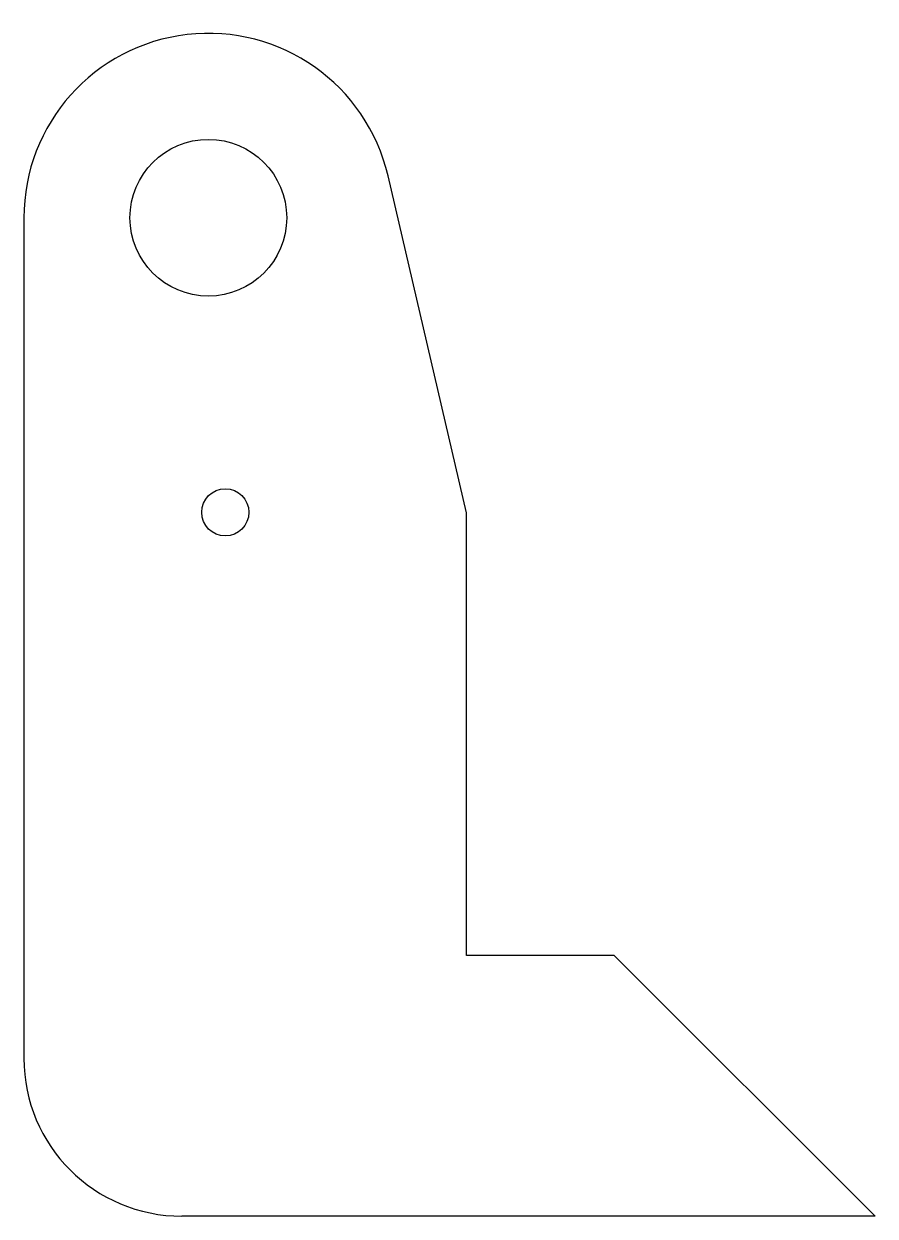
# Model space of a CAD drawing. Extents: x -152 to -6, y -45 to 160.
import ezdxf

# ---------------------------------------------------------------- set-up
doc = ezdxf.new("R2010")
doc.units = 0
doc.layers.get('0').update_dxf_attribs({"linetype": 'continuous'})

# ---------------------------------------------------------------- blocks, each defined once
blk = doc.blocks.new('SHAPE2DVIEW')
at = {"color": 0}
for p, q in [((-76.2, 76.2), (-89.73, 134.21)), ((-76.2, 76.2), (-89.73, 134.21)), ((-76.2, 76.2), (-89.73, 134.21)), ((-76.2, 76.2), (-89.73, 134.21)), ((-152.4, 127), (-152.4, -17.72)), ((-152.4, 127), (-152.4, -17.72)), ((-152.4, 127), (-152.4, -17.72)), ((-152.4, 127), (-152.4, -17.72)), ((-76.2, 0), (-76.2, 76.2)), ((-50.8, 0), (-76.2, 0)), ((-5.9, -44.9), (-50.8, 0)), ((-5.9, -44.9), (-125.21, -44.9)), ((-5.9, -44.9), (-125.21, -44.9)), ((-5.9, -44.9), (-125.21, -44.9)), ((-5.9, -44.9), (-125.21, -44.9))]:
    blk.add_line(p, q, dxfattribs=at)
for centre, radius in [((-120.65, 127), 13.49), ((-117.74, 76.28), 4.06)]:
    blk.add_circle(centre, radius, dxfattribs=at)
for centre, radius, start, end in [((-120.65, 127), 31.75, 13.1282, 180), ((-125.21, -17.72), 27.19, 180, -90)]:
    blk.add_arc(centre, radius, start, end, dxfattribs=at)

msp = doc.modelspace()

# ---------------------------------------------------------------- block references
at = {"color": 0}
msp.add_blockref('SHAPE2DVIEW', (0, 0), dxfattribs=at)

doc.saveas('drawing.dxf')
